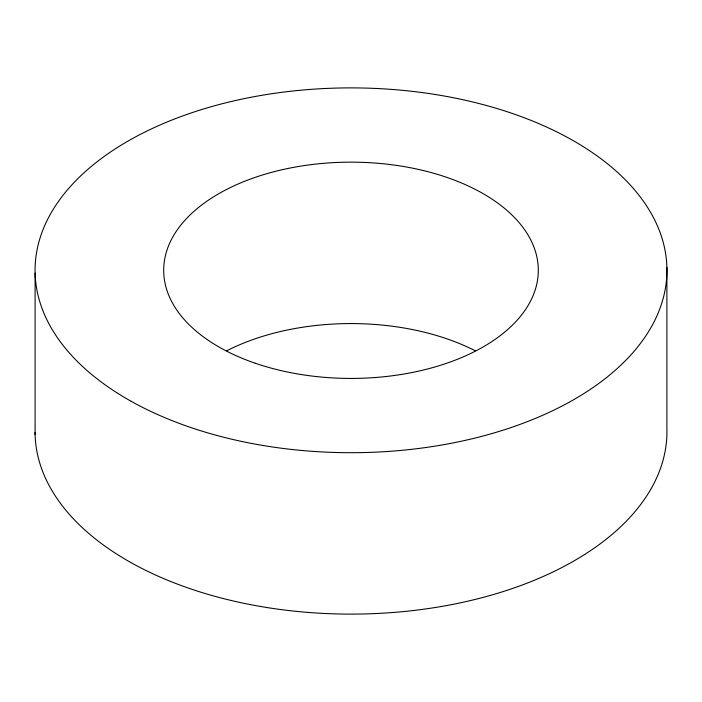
<?xml version="1.0" encoding="UTF-8"?>
<svg xmlns="http://www.w3.org/2000/svg" width="702" height="702" viewBox="0 0 702 702"><rect width="100%" height="100%" fill="white"/><g stroke="black" fill="none" stroke-linecap="round" stroke-linejoin="round"><path stroke-width="1.05" d="M666.9 267.471L666.9 428.887A315.935 182.406 0 0 1 354.027 614.101A315.935 182.406 0 0 1 35.065 432.379M35.1 273.113L35.1 434.529M226.693 350.816A187.302 108.134 0 0 1 475.175 350.754M131.081 401.254A315.935 182.406 0 0 0 657.405 314.768A315.935 182.406 0 0 0 264.514 94.858A315.935 182.406 0 0 0 131.081 401.254M255.256 363.232A187.302 108.134 0 0 0 538.285 271.692A187.302 108.134 0 0 0 259.459 175.948A187.302 108.134 0 0 0 255.256 363.232"/></g></svg>
